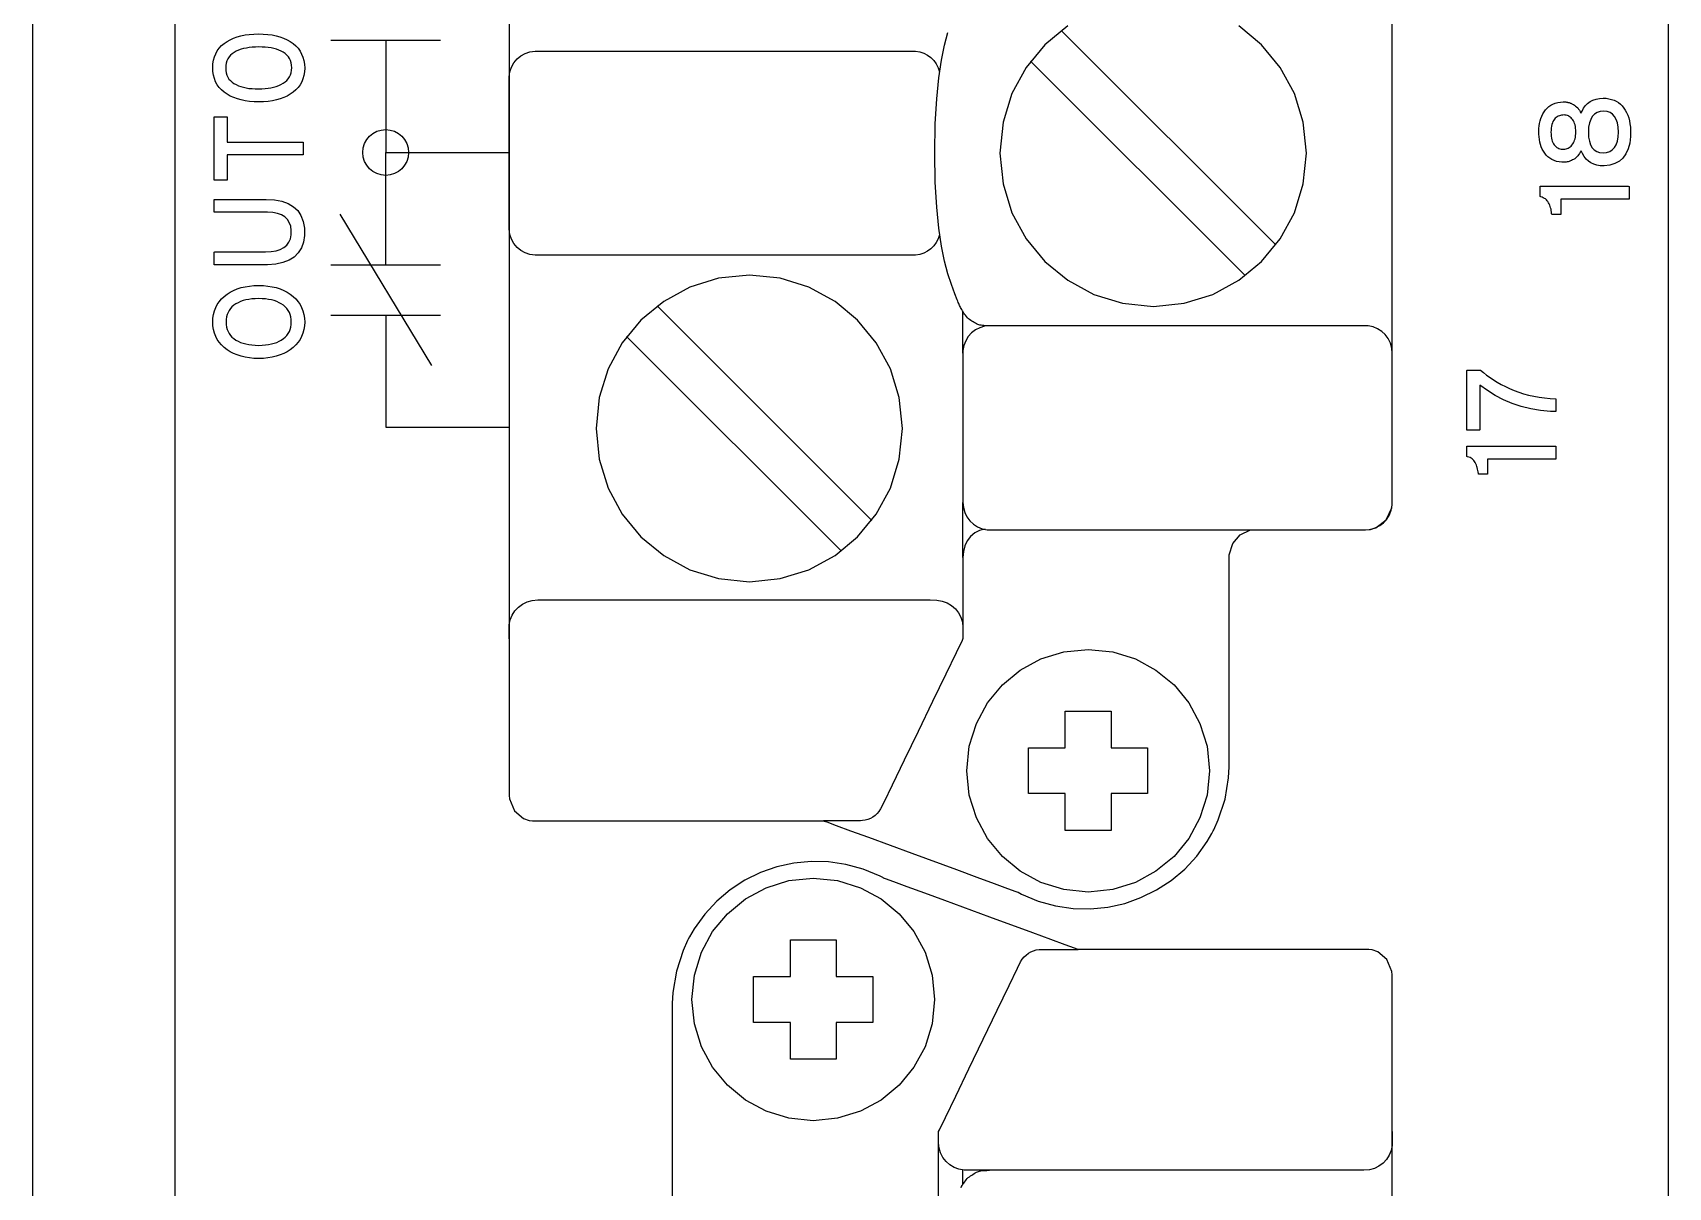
# Model space of a CAD drawing. Extents: x 1 to 47.7, y 0.2 to 33.3.
# Drawn here: x 31.778 to 33.563, y 7.805 to 9.066 of the extents above; entities that cross this region are included whole.
import ezdxf

# ---------------------------------------------------------------- set-up
doc = ezdxf.new("R2010")
doc.units = 0
doc.header["$MEASUREMENT"] = 0
doc.layers.add('4_0_____DWG', color=7, linetype='CONTINUOUS')

msp = doc.modelspace()

# ---------------------------------------------------------------- linework, layer by layer
at = {"layer": '4_0_____DWG'}
for points in [[(31.778, 7.7476), (31.778, 7.9361), (31.778, 8.1261), (31.778, 8.3175), (31.778, 8.5101), (31.778, 8.7039), (31.778, 8.8988), (31.778, 9.0946), (31.778, 9.2914), (31.778, 9.4889), (31.778, 9.6871), (31.778, 10.0852), (31.778, 10.4848), (31.778, 10.8852), (31.778, 11.2856), (31.778, 11.6853), (31.778, 12.0833)], [(31.9334, 7.6015), (31.9334, 8.123), (31.9334, 8.6445), (31.9334, 8.904), (31.9334, 9.1619), (31.9334, 9.4178), (31.9334, 9.6712), (31.9334, 9.9215), (31.9334, 10.0453), (31.9334, 10.1682), (31.9334, 10.2901), (31.9334, 10.4109), (31.9334, 10.5305), (31.9334, 10.6489), (31.9334, 10.7661), (31.9334, 10.8819), (31.9334, 10.9963), (31.9334, 11.1093), (31.9334, 11.2207), (31.9334, 11.3305), (31.9334, 11.4387), (31.9334, 11.5451), (31.9334, 11.6498), (31.9334, 11.7526)], [(33.5634, 11.7526), (33.5634, 11.6498), (33.5634, 11.5451), (33.5634, 11.4387), (33.5634, 11.3305), (33.5634, 11.2207), (33.5634, 11.1093), (33.5634, 10.9963), (33.5634, 10.8819), (33.5634, 10.7661), (33.5634, 10.6489), (33.5634, 10.5305), (33.5634, 10.4109), (33.5634, 10.2901), (33.5634, 10.1682), (33.5634, 10.0453), (33.5634, 9.9215), (33.5634, 9.6712), (33.5634, 9.4178), (33.5634, 9.1619), (33.5634, 8.904), (33.5634, 8.6445), (33.5634, 8.123), (33.5634, 7.6015)], [(32.298, 9.1032), (32.298, 8.9921), (32.298, 8.8868), (32.298, 8.7877), (32.298, 8.6953), (32.298, 8.61), (32.298, 8.5702), (32.298, 8.5323), (32.298, 8.4964), (32.298, 8.4626), (32.298, 8.4309), (32.298, 8.4013), (32.298, 8.374), (32.298, 8.349), (32.298, 8.3263), (32.298, 8.306), (32.298, 8.2882), (32.298, 8.2728), (32.298, 8.2601), (32.298, 8.2499), (32.298, 8.2424), (32.298, 8.2377), (32.298, 8.2352), (32.298, 8.2333), (32.2985, 8.2296), (32.3039, 8.2165), (32.3139, 8.208), (32.3201, 8.206), (32.3234, 8.2056), (32.3276, 8.2056), (32.3332, 8.2056), (32.3411, 8.2056), (32.363, 8.2056), (32.3913, 8.2056), (32.4244, 8.2056), (32.4975, 8.2056), (32.5338, 8.2056), (32.5676, 8.2056), (32.5971, 8.2056), (32.6204, 8.2056), (32.6291, 8.2056), (32.6357, 8.2056), (32.6398, 8.2056), (32.6412, 8.2056), (32.6421, 8.2053), (32.6449, 8.2043), (32.6551, 8.2005), (32.6707, 8.1947), (32.6905, 8.1875), (32.7375, 8.1702), (32.7864, 8.1522), (32.8086, 8.144), (32.8276, 8.137), (32.8422, 8.1317), (32.8513, 8.1283), (32.8533, 8.1276), (32.8536, 8.1275), (32.8573, 8.1256), (32.8757, 8.1179), (32.8945, 8.1127), (32.9136, 8.1099), (32.9327, 8.1095), (32.9516, 8.1113), (32.97, 8.1154), (32.9878, 8.1217), (33.0048, 8.13), (33.0208, 8.1404), (33.0355, 8.1527), (33.0487, 8.167), (33.0602, 8.1831), (33.0653, 8.1918), (33.0666, 8.1944), (33.0673, 8.1957), (33.0722, 8.2066), (33.0796, 8.2291), (33.0835, 8.2525), (33.0841, 8.2644), (33.0841, 8.2683), (33.0841, 8.2765), (33.0841, 8.291), (33.0841, 8.3104), (33.0841, 8.3335), (33.0841, 8.3588), (33.0841, 8.4114), (33.0841, 8.436), (33.0841, 8.4577), (33.0841, 8.4753), (33.0841, 8.4875), (33.0841, 8.4929), (33.0842, 8.4958), (33.088, 8.5082), (33.0961, 8.5177), (33.1075, 8.5232), (33.1097, 8.5232), (33.1157, 8.5232), (33.1249, 8.5232), (33.1366, 8.5232), (33.1932, 8.5232), (33.2063, 8.5232), (33.2175, 8.5232), (33.2261, 8.5232), (33.2315, 8.5232), (33.2373, 8.5235), (33.2443, 8.5255), (33.2554, 8.5341), (33.2615, 8.5471), (33.262, 8.5509), (33.2621, 8.5528), (33.2621, 8.5552), (33.2621, 8.56), (33.2621, 8.5675), (33.2621, 8.5776), (33.2621, 8.5904), (33.2621, 8.6058), (33.2621, 8.6236), (33.2621, 8.6439), (33.2621, 8.6666), (33.2621, 8.6916), (33.2621, 8.7189), (33.2621, 8.7485), (33.2621, 8.7802), (33.2621, 8.814), (33.2621, 8.8499), (33.2621, 8.8878), (33.2621, 8.9276), (33.2621, 9.0129), (33.2621, 9.1054)], [(32.9078, 9.0733), (32.883, 9.0528), (32.8625, 9.0281), (32.847, 8.9997), (32.8373, 8.9683), (32.8339, 8.9346), (32.8373, 8.9008), (32.847, 8.8694), (32.8625, 8.841), (32.883, 8.8162), (32.9078, 8.7957), (32.9362, 8.7803), (32.9676, 8.7705), (33.0013, 8.7671), (33.035, 8.7705), (33.0664, 8.7803), (33.0948, 8.7957), (33.1195, 8.8162), (33.1399, 8.841), (33.1553, 8.8694), (33.165, 8.9008), (33.1684, 8.9346), (33.165, 8.9683), (33.1553, 8.9997), (33.1399, 9.0281), (33.1195, 9.0528), (33.0948, 9.0733)], [(32.1033, 9.0577), (32.2233, 9.0577)], [(32.1633, 9.0577), (32.1633, 8.9352), (32.298, 8.9352)], [(32.8226, 8.746), (32.8211, 8.746), (32.8195, 8.7461), (32.8179, 8.7461), (32.8163, 8.7462), (32.8148, 8.7463), (32.8133, 8.7465), (32.8119, 8.7467), (32.8107, 8.747), (32.8096, 8.7474), (32.8083, 8.748), (32.8071, 8.7487), (32.8058, 8.7495), (32.8045, 8.7503), (32.8033, 8.7511), (32.802, 8.7519), (32.8007, 8.7528), (32.7995, 8.7536), (32.7983, 8.7548), (32.7973, 8.7561), (32.7963, 8.7574), (32.7953, 8.7586), (32.7945, 8.7599), (32.7937, 8.7611), (32.7929, 8.7623), (32.7922, 8.7636), (32.7915, 8.7648), (32.7909, 8.766), (32.7904, 8.7671), (32.7898, 8.7681), (32.7893, 8.7692), (32.7888, 8.7703), (32.7883, 8.7715), (32.7877, 8.7728), (32.7871, 8.7743), (32.7846, 8.7807), (32.7808, 8.7909), (32.777, 8.8027), (32.7733, 8.8165), (32.77, 8.8329), (32.7671, 8.8524), (32.7648, 8.8754), (32.7633, 8.9026), (32.7628, 8.9345), (32.7633, 8.9664), (32.7648, 8.9936), (32.7671, 9.0166), (32.77, 9.0361), (32.7733, 9.0525), (32.777, 9.0663)], [(33.135, 8.8342), (32.9007, 9.0684)], [(32.7679, 8.8454), (32.7664, 8.841), (32.7643, 8.8369), (32.7616, 8.8332), (32.7584, 8.83), (32.7548, 8.8273), (32.7508, 8.8253), (32.7464, 8.8238), (32.7418, 8.8231), (32.7343, 8.823), (32.702, 8.823), (32.648, 8.823), (32.5803, 8.823), (32.5073, 8.823), (32.4373, 8.823), (32.3785, 8.823), (32.3391, 8.823), (32.3264, 8.823), (32.3208, 8.8237), (32.3156, 8.8255), (32.3109, 8.8281), (32.3068, 8.8315), (32.3033, 8.8357), (32.3006, 8.8405), (32.2988, 8.8457), (32.298, 8.8514), (32.298, 8.8563), (32.298, 8.8705), (32.298, 8.8928), (32.298, 8.92), (32.298, 8.9489), (32.298, 8.9761), (32.298, 8.9984), (32.298, 9.0126), (32.298, 9.0176), (32.2988, 9.0232), (32.3006, 9.0285), (32.3033, 9.0332), (32.3068, 9.0374), (32.3109, 9.0408), (32.3156, 9.0434), (32.3208, 9.0452), (32.3264, 9.0459), (32.3391, 9.0459), (32.3785, 9.0459), (32.4373, 9.0459), (32.5073, 9.0459), (32.5803, 9.0459), (32.648, 9.0459), (32.702, 9.0459), (32.7343, 9.0459), (32.7418, 9.0458), (32.7464, 9.0451), (32.7508, 9.0436), (32.7549, 9.0415), (32.7585, 9.0388), (32.7617, 9.0356), (32.7644, 9.0318), (32.7665, 9.0277), (32.7679, 9.0232)], [(33.1016, 8.8007), (32.8673, 9.035)], [(31.9904, 8.9466), (32.0733, 8.9466), (32.0733, 8.9325), (31.9904, 8.9325), (31.9904, 8.905), (31.9761, 8.905), (31.9761, 8.9741), (31.9904, 8.9741), (31.9904, 8.9466)], [(32.1633, 8.8127), (32.1633, 8.9352), (32.298, 8.9352)], [(32.1133, 8.8677), (32.2133, 8.7027)], [(32.1033, 8.8127), (32.2233, 8.8127)], [(32.694, 8.5335), (32.4597, 8.7678)], [(32.1033, 8.7577), (32.2233, 8.7577)], [(32.1633, 8.7577), (32.1633, 8.6352), (32.298, 8.6352)], [(32.7934, 8.716), (32.7934, 8.7616)], [(32.6606, 8.5001), (32.4263, 8.7344)], [(32.7934, 8.5076), (32.7934, 8.5532)], [(32.8176, 8.5238), (32.8116, 8.5224), (32.8063, 8.5198), (32.8018, 8.516), (32.7982, 8.5113), (32.7956, 8.5058), (32.7939, 8.4997), (32.7934, 8.4931), (32.7934, 8.4888), (32.7934, 8.4779), (32.7934, 8.463), (32.7934, 8.4467), (32.7934, 8.4318), (32.7934, 8.4209), (32.7934, 8.4166)], [(32.7934, 8.4931), (32.7934, 8.5076)], [(32.298, 8.4042), (32.298, 8.4047), (32.298, 8.406), (32.298, 8.4078), (32.298, 8.4099), (32.298, 8.4121), (32.298, 8.414), (32.298, 8.4156), (32.298, 8.4165), (32.2981, 8.4195), (32.2992, 8.425), (32.3013, 8.4302), (32.3043, 8.4348), (32.3082, 8.4388), (32.3127, 8.4421), (32.3178, 8.4445), (32.3233, 8.4461), (32.3293, 8.4466), (32.3458, 8.4466), (32.3899, 8.4466), (32.453, 8.4466), (32.5266, 8.4466), (32.6024, 8.4466), (32.6718, 8.4466), (32.7264, 8.4466), (32.7577, 8.4466), (32.7651, 8.4465), (32.7708, 8.4454), (32.7762, 8.4434), (32.781, 8.4405), (32.7852, 8.4369), (32.7886, 8.4325), (32.7912, 8.4277), (32.7928, 8.4223), (32.7934, 8.4166), (32.7934, 8.4161), (32.7934, 8.4149), (32.7934, 8.4131), (32.7934, 8.411), (32.7934, 8.4088), (32.7934, 8.4068), (32.7934, 8.4053), (32.7934, 8.4044), (32.7925, 8.4024), (32.786, 8.3889), (32.7746, 8.3655), (32.7603, 8.3357), (32.7445, 8.3032), (32.7293, 8.2716), (32.7162, 8.2445), (32.7071, 8.2256), (32.7036, 8.2185), (32.7018, 8.2158), (32.6998, 8.2135), (32.6976, 8.2114), (32.6951, 8.2095), (32.6925, 8.208), (32.6897, 8.2069), (32.6868, 8.2061), (32.6837, 8.2057), (32.6818, 8.2056), (32.6788, 8.2056), (32.6736, 8.2056), (32.6671, 8.2056), (32.6599, 8.2056), (32.6529, 8.2056), (32.6469, 8.2056), (32.6428, 8.2056), (32.6412, 8.2056)], [(32.9052, 8.2352), (32.8649, 8.2352), (32.8649, 8.2852), (32.9052, 8.2852), (32.9052, 8.3253), (32.9552, 8.3253), (32.9552, 8.2852), (32.9951, 8.2852), (32.9951, 8.2352), (32.9552, 8.2352), (32.9552, 8.1951), (32.9052, 8.1951), (32.9052, 8.2352)], [(33.2621, 7.7742), (33.2621, 7.808), (33.2621, 7.8397), (33.2621, 7.8692), (33.2621, 7.8966), (33.2621, 7.9216), (33.2621, 7.9443), (33.2621, 7.9646), (33.2621, 7.9824), (33.2621, 7.9978), (33.2621, 8.0105), (33.2621, 8.0207), (33.2621, 8.0282), (33.2621, 8.033), (33.2621, 8.0354), (33.262, 8.0373), (33.2616, 8.041), (33.2562, 8.0541), (33.2462, 8.0626), (33.24, 8.0647), (33.2367, 8.065), (33.2324, 8.065), (33.2269, 8.065), (33.219, 8.065), (33.1971, 8.065), (33.1688, 8.065), (33.1357, 8.065), (33.0627, 8.065), (33.0264, 8.065), (32.9926, 8.065), (32.9632, 8.065), (32.9399, 8.065), (32.9311, 8.065), (32.9246, 8.065), (32.9205, 8.065), (32.9191, 8.065), (32.9181, 8.0653), (32.9154, 8.0664), (32.9051, 8.0701), (32.8895, 8.0759), (32.8698, 8.0831), (32.8228, 8.1004), (32.7738, 8.1184), (32.7517, 8.1266), (32.7326, 8.1336), (32.718, 8.139), (32.709, 8.1423), (32.7069, 8.143), (32.7066, 8.1431), (32.703, 8.145), (32.6846, 8.1527), (32.6657, 8.1579), (32.6466, 8.1607), (32.6276, 8.1612), (32.6087, 8.1593), (32.5902, 8.1552), (32.5724, 8.149), (32.5554, 8.1406), (32.5395, 8.1302), (32.5248, 8.1179), (32.5116, 8.1036), (32.5, 8.0875), (32.495, 8.0788), (32.4936, 8.0762), (32.4929, 8.0749), (32.488, 8.064), (32.4807, 8.0415), (32.4768, 8.0181), (32.4761, 8.0062), (32.4761, 8.0024), (32.4761, 7.9941), (32.4761, 7.9796), (32.4761, 7.9602), (32.4761, 7.9371), (32.4761, 7.9118), (32.4761, 7.8592), (32.4761, 7.8346), (32.4761, 7.8129), (32.4761, 7.7953)], [(32.6051, 7.9855), (32.5648, 7.9855), (32.5648, 8.0354), (32.6051, 8.0354), (32.6051, 8.0756), (32.655, 8.0756), (32.655, 8.0354), (32.695, 8.0354), (32.695, 7.9855), (32.655, 7.9855), (32.655, 7.9453), (32.6051, 7.9453), (32.6051, 7.9855)], [(33.2621, 7.8663), (33.2621, 7.8659), (33.2621, 7.8646), (33.2621, 7.8628), (33.2621, 7.8607), (33.2621, 7.8585), (33.2621, 7.8565), (33.2621, 7.855), (33.2621, 7.8541), (33.262, 7.8511), (33.2609, 7.8455), (33.2588, 7.8404), (33.2558, 7.8358), (33.2521, 7.8318), (33.2476, 7.8285), (33.2426, 7.826), (33.2371, 7.8245), (33.2312, 7.824), (33.2146, 7.824), (33.1705, 7.824), (33.1074, 7.824), (33.0336, 7.824), (32.9577, 7.824), (32.8882, 7.824), (32.8335, 7.824), (32.8021, 7.824), (32.7948, 7.8241), (32.7891, 7.8252), (32.7838, 7.8272), (32.7791, 7.8301), (32.775, 7.8337), (32.7716, 7.838), (32.7691, 7.8429), (32.7674, 7.8483), (32.7669, 7.854), (32.7669, 7.8544), (32.7669, 7.8557), (32.7669, 7.8575), (32.7669, 7.8596), (32.7669, 7.8618), (32.7669, 7.8637), (32.7669, 7.8653), (32.7669, 7.8662), (32.7678, 7.8682), (32.7743, 7.8816), (32.7856, 7.905), (32.7999, 7.9347), (32.8156, 7.9672), (32.8308, 7.9987), (32.8438, 8.0257), (32.8529, 8.0446), (32.8564, 8.0517), (32.8581, 8.0544), (32.8602, 8.0569), (32.8625, 8.059), (32.8649, 8.0609), (32.8676, 8.0625), (32.8704, 8.0637), (32.8734, 8.0645), (32.8765, 8.0649), (32.8785, 8.065), (32.8814, 8.065), (32.8866, 8.065), (32.8932, 8.065), (32.9004, 8.065), (32.9074, 8.065), (32.9133, 8.065), (32.9175, 8.065), (32.9191, 8.065)], [(32.7395, 7.7467), (32.7463, 7.7475), (32.7522, 7.7498), (32.7573, 7.7534), (32.7614, 7.7582), (32.7644, 7.764), (32.7663, 7.7705), (32.7669, 7.7775), (32.7669, 7.7818), (32.7669, 7.7927), (32.7669, 7.8076), (32.7669, 7.8239), (32.7669, 7.8388), (32.7669, 7.8497), (32.7669, 7.854)], [(32.7914, 7.805), (32.792, 7.8062), (32.7927, 7.8074), (32.7935, 7.8087), (32.7943, 7.8099), (32.7952, 7.8111), (32.7961, 7.8124), (32.7971, 7.8137), (32.7981, 7.815), (32.7993, 7.8162), (32.8005, 7.817), (32.8018, 7.8178), (32.8031, 7.8187), (32.8043, 7.8195), (32.8056, 7.8203), (32.8069, 7.8211), (32.8081, 7.8218), (32.8094, 7.8224), (32.8105, 7.8228), (32.8117, 7.8231), (32.8131, 7.8234), (32.8146, 7.8236), (32.8162, 7.8237), (32.8178, 7.8238), (32.8194, 7.8239), (32.8209, 7.824), (32.8224, 7.824)], [(32.7932, 7.8082), (32.7932, 7.824)]]:
    msp.add_lwpolyline(points, dxfattribs=at)
for points in [[(32.0245, 9.0646), (32.0297, 9.0645), (32.0346, 9.0641), (32.0393, 9.0635), (32.0437, 9.0625), (32.0479, 9.0614), (32.0518, 9.0599), (32.0556, 9.0583), (32.059, 9.0563), (32.0623, 9.0541), (32.0651, 9.0516), (32.0677, 9.0489), (32.0698, 9.0459), (32.0715, 9.0427), (32.0729, 9.0392), (32.0739, 9.0355), (32.0746, 9.0316), (32.0749, 9.0274), (32.0746, 9.0232), (32.074, 9.0193), (32.0729, 9.0156), (32.0716, 9.0122), (32.0698, 9.009), (32.0677, 9.0061), (32.0652, 9.0034), (32.0624, 9.0009), (32.0592, 8.9987), (32.0558, 8.9968), (32.0521, 8.9951), (32.0482, 8.9936), (32.044, 8.9925), (32.0396, 8.9916), (32.0349, 8.9909), (32.03, 8.9905), (32.0248, 8.9904), (32.0196, 8.9905), (32.0147, 8.9909), (32.01, 8.9916), (32.0056, 8.9925), (32.0014, 8.9937), (31.9974, 8.9951), (31.9937, 8.9968), (31.9902, 8.9988), (31.987, 9.0011), (31.9841, 9.0035), (31.9816, 9.0063), (31.9795, 9.0092), (31.9777, 9.0124), (31.9764, 9.0159), (31.9754, 9.0196), (31.9748, 9.0235), (31.9746, 9.0276), (31.9748, 9.0318), (31.9754, 9.0358), (31.9764, 9.0395), (31.9778, 9.0429), (31.9795, 9.0461), (31.9816, 9.0491), (31.9841, 9.0518), (31.9869, 9.0542), (31.9901, 9.0564), (31.9935, 9.0583), (31.9972, 9.06), (32.0011, 9.0614), (32.0053, 9.0626), (32.0098, 9.0635), (32.0144, 9.0641), (32.0194, 9.0645)], [(32.0248, 9.0504), (32.0212, 9.0503), (32.0177, 9.0501), (32.0144, 9.0497), (32.0112, 9.0492), (32.0082, 9.0486), (32.0054, 9.0478), (32.0027, 9.0468), (32.0001, 9.0457), (31.9978, 9.0445), (31.9957, 9.043), (31.9938, 9.0414), (31.9923, 9.0395), (31.991, 9.0375), (31.99, 9.0352), (31.9893, 9.0328), (31.9888, 9.0302), (31.9887, 9.0274), (31.9888, 9.0246), (31.9893, 9.022), (31.99, 9.0196), (31.991, 9.0174), (31.9922, 9.0154), (31.9938, 9.0136), (31.9956, 9.012), (31.9976, 9.0105), (32, 9.0093), (32.0025, 9.0081), (32.0051, 9.0072), (32.008, 9.0064), (32.0109, 9.0057), (32.0141, 9.0052), (32.0174, 9.0049), (32.0209, 9.0047), (32.0245, 9.0046), (32.0281, 9.0047), (32.0316, 9.0049), (32.0349, 9.0053), (32.038, 9.0058), (32.041, 9.0065), (32.0438, 9.0074), (32.0465, 9.0084), (32.049, 9.0095), (32.0514, 9.0108), (32.0535, 9.0122), (32.0554, 9.0139), (32.057, 9.0157), (32.0583, 9.0177), (32.0594, 9.0199), (32.0601, 9.0223), (32.0606, 9.0249), (32.0608, 9.0276), (32.0606, 9.0305), (32.0601, 9.0331), (32.0594, 9.0355), (32.0584, 9.0377), (32.0571, 9.0397), (32.0555, 9.0416), (32.0536, 9.0432), (32.0515, 9.0446), (32.0491, 9.0459), (32.0466, 9.0469), (32.044, 9.0478), (32.0412, 9.0486), (32.0382, 9.0493), (32.0351, 9.0498), (32.0318, 9.0501), (32.0284, 9.0503)], [(33.4925, 8.9944), (33.4957, 8.9943), (33.4987, 8.9939), (33.5016, 8.9932), (33.5043, 8.9923), (33.5067, 8.9911), (33.5091, 8.9896), (33.5112, 8.9879), (33.5131, 8.986), (33.5149, 8.9837), (33.5165, 8.9813), (33.5179, 8.9787), (33.5192, 8.9759), (33.5202, 8.9729), (33.521, 8.9697), (33.5216, 8.9663), (33.5221, 8.9627), (33.5223, 8.9589), (33.5222, 8.9526), (33.5213, 8.9454), (33.5196, 8.939), (33.5171, 8.9336), (33.5139, 8.9291), (33.51, 8.9256), (33.5052, 8.923), (33.4997, 8.9213), (33.4934, 8.9205), (33.489, 8.9207), (33.4854, 8.9213), (33.482, 8.9223), (33.4789, 8.9238), (33.4762, 8.9257), (33.4737, 8.928), (33.4715, 8.9308), (33.4697, 8.9341), (33.4682, 8.9369), (33.4673, 8.9354), (33.4665, 8.9339), (33.4655, 8.9326), (33.4646, 8.9314), (33.4635, 8.9303), (33.4624, 8.9293), (33.4613, 8.9284), (33.4601, 8.9277), (33.4589, 8.927), (33.4577, 8.9264), (33.4565, 8.9259), (33.4553, 8.9255), (33.4542, 8.9251), (33.4531, 8.9248), (33.452, 8.9247), (33.4509, 8.9245), (33.4498, 8.9245), (33.4472, 8.9246), (33.4442, 8.9249), (33.4414, 8.9255), (33.4388, 8.9264), (33.4364, 8.9275), (33.4341, 8.9288), (33.4321, 8.9304), (33.4302, 8.9323), (33.4285, 8.9344), (33.4271, 8.9365), (33.4259, 8.9389), (33.4248, 8.9413), (33.4239, 8.9438), (33.4232, 8.9465), (33.4227, 8.9493), (33.4223, 8.9523), (33.4221, 8.9553), (33.422, 8.9585), (33.4222, 8.9614), (33.4225, 8.9643), (33.423, 8.967), (33.4236, 8.9697), (33.4244, 8.9723), (33.4254, 8.9748), (33.4266, 8.9772), (33.4279, 8.9795), (33.4294, 8.9817), (33.4311, 8.9836), (33.4331, 8.9853), (33.4352, 8.9868), (33.4375, 8.988), (33.44, 8.989), (33.4427, 8.9897), (33.4457, 8.9902), (33.4488, 8.9904), (33.4497, 8.9904), (33.4502, 8.9904), (33.4507, 8.9904), (33.4512, 8.9903), (33.4517, 8.9903), (33.4523, 8.9902), (33.4528, 8.9901), (33.4534, 8.99), (33.4539, 8.9899), (33.4546, 8.9897), (33.4552, 8.9896), (33.4558, 8.9894), (33.4564, 8.9891), (33.457, 8.9889), (33.4577, 8.9886), (33.4583, 8.9884), (33.4589, 8.988), (33.4598, 8.9876), (33.4611, 8.9868), (33.4623, 8.9859), (33.4634, 8.9849), (33.4645, 8.9838), (33.4655, 8.9826), (33.4664, 8.9812), (33.4673, 8.9798), (33.4681, 8.9782), (33.4693, 8.9803), (33.471, 8.9836), (33.473, 8.9864), (33.4754, 8.9888), (33.4781, 8.9907), (33.4812, 8.9923), (33.4846, 8.9934), (33.4884, 8.9941)], [(33.4496, 8.9762), (33.4483, 8.9761), (33.447, 8.976), (33.4457, 8.9757), (33.4445, 8.9753), (33.4433, 8.9747), (33.4422, 8.9741), (33.4411, 8.9733), (33.4401, 8.9725), (33.4391, 8.9715), (33.4383, 8.9703), (33.4375, 8.9689), (33.4369, 8.9674), (33.4363, 8.9657), (33.4359, 8.9638), (33.4356, 8.9618), (33.4354, 8.9597), (33.4353, 8.9573), (33.4354, 8.955), (33.4356, 8.9529), (33.4359, 8.9509), (33.4363, 8.9491), (33.4368, 8.9475), (33.4374, 8.946), (33.4381, 8.9446), (33.4389, 8.9435), (33.4398, 8.9425), (33.4408, 8.9416), (33.4418, 8.9408), (33.4429, 8.9401), (33.444, 8.9396), (33.4452, 8.9392), (33.4464, 8.9389), (33.4477, 8.9388), (33.4491, 8.9387), (33.4505, 8.9388), (33.4518, 8.939), (33.453, 8.9394), (33.4542, 8.9399), (33.4554, 8.9405), (33.4564, 8.9413), (33.4574, 8.9422), (33.4583, 8.9433), (33.4592, 8.9445), (33.46, 8.9458), (33.4607, 8.9471), (33.4612, 8.9486), (33.4617, 8.9502), (33.4621, 8.9519), (33.4623, 8.9537), (33.4625, 8.9556), (33.4625, 8.9576), (33.4625, 8.9597), (33.4623, 8.9617), (33.462, 8.9635), (33.4617, 8.9652), (33.4612, 8.9668), (33.4606, 8.9683), (33.4599, 8.9697), (33.4591, 8.9709), (33.4582, 8.972), (33.4573, 8.973), (33.4564, 8.9738), (33.4554, 8.9745), (33.4544, 8.9751), (33.4533, 8.9756), (33.4521, 8.9759), (33.4509, 8.9761)], [(33.4929, 8.9802), (33.489, 8.9799), (33.4857, 8.9788), (33.4829, 8.977), (33.4805, 8.9745), (33.4787, 8.9713), (33.4774, 8.9674), (33.4765, 8.9627), (33.4762, 8.9573), (33.4765, 8.952), (33.4773, 8.9474), (33.4786, 8.9436), (33.4804, 8.9404), (33.4826, 8.9379), (33.4853, 8.9362), (33.4885, 8.9351), (33.4922, 8.9347), (33.4961, 8.9352), (33.4995, 8.9363), (33.5023, 8.9381), (33.5047, 8.9406), (33.5066, 8.9437), (33.5079, 8.9476), (33.5087, 8.9522), (33.509, 8.9575), (33.5087, 8.9628), (33.5079, 8.9674), (33.5066, 8.9713), (33.5048, 8.9745), (33.5025, 8.977), (33.4998, 8.9788), (33.4966, 8.9798)], [(32.1633, 8.9602), (32.1683, 8.9597), (32.173, 8.9583), (32.1773, 8.9559), (32.181, 8.9529), (32.184, 8.9492), (32.1863, 8.9449), (32.1878, 8.9403), (32.1883, 8.9352), (32.1878, 8.9302), (32.1863, 8.9255), (32.184, 8.9212), (32.181, 8.9175), (32.1773, 8.9145), (32.173, 8.9122), (32.1683, 8.9107), (32.1633, 8.9102), (32.1583, 8.9107), (32.1536, 8.9122), (32.1493, 8.9145), (32.1456, 8.9175), (32.1426, 8.9212), (32.1403, 8.9255), (32.1388, 8.9302), (32.1383, 8.9352), (32.1388, 8.9403), (32.1403, 8.9449), (32.1426, 8.9492), (32.1456, 8.9529), (32.1493, 8.9559), (32.1536, 8.9583), (32.1583, 8.9597)], [(33.5208, 8.8842), (33.5179, 8.8842), (33.5103, 8.8842), (33.4995, 8.8842), (33.4868, 8.8842), (33.4738, 8.8842), (33.4618, 8.8842), (33.4524, 8.8842), (33.447, 8.8842), (33.4462, 8.8841), (33.4462, 8.8828), (33.4462, 8.8807), (33.4462, 8.8781), (33.4462, 8.8751), (33.4462, 8.8723), (33.4462, 8.8699), (33.4462, 8.8682), (33.4462, 8.8675), (33.4459, 8.8675), (33.4448, 8.8675), (33.4434, 8.8675), (33.4417, 8.8675), (33.4399, 8.8675), (33.4383, 8.8675), (33.437, 8.8675), (33.4363, 8.8675), (33.4361, 8.8684), (33.4359, 8.8701), (33.4357, 8.8717), (33.4354, 8.8733), (33.435, 8.8748), (33.4345, 8.8763), (33.434, 8.8777), (33.4334, 8.879), (33.4328, 8.8803), (33.432, 8.8815), (33.4312, 8.8825), (33.4303, 8.8835), (33.4293, 8.8844), (33.4282, 8.8851), (33.427, 8.8858), (33.4257, 8.8863), (33.4243, 8.8867), (33.4236, 8.887), (33.4236, 8.8879), (33.4236, 8.8893), (33.4236, 8.8911), (33.4236, 8.8931), (33.4236, 8.8951), (33.4236, 8.8967), (33.4236, 8.8979), (33.4236, 8.8983), (33.4273, 8.8983), (33.4372, 8.8983), (33.4514, 8.8983), (33.4679, 8.8983), (33.4849, 8.8983), (33.5005, 8.8983), (33.5128, 8.8983), (33.5198, 8.8983), (33.5208, 8.8982), (33.5208, 8.8972), (33.5208, 8.8954), (33.5208, 8.8931), (33.5208, 8.8907), (33.5208, 8.8883), (33.5208, 8.8862), (33.5208, 8.8848)], [(32.0328, 8.884), (32.0419, 8.8835), (32.0499, 8.882), (32.0568, 8.8795), (32.0626, 8.876), (32.0673, 8.8717), (32.0708, 8.8663), (32.0733, 8.86), (32.0746, 8.8527), (32.0747, 8.8447), (32.0736, 8.8373), (32.0713, 8.8309), (32.0679, 8.8255), (32.0635, 8.821), (32.0579, 8.8175), (32.0511, 8.8149), (32.0433, 8.8132), (32.0344, 8.8125), (32.0311, 8.8125), (32.0261, 8.8125), (32.0184, 8.8125), (32.0092, 8.8125), (31.9994, 8.8125), (31.9901, 8.8125), (31.9825, 8.8125), (31.9775, 8.8125), (31.9761, 8.8125), (31.9761, 8.8132), (31.9761, 8.8148), (31.9761, 8.8169), (31.9761, 8.8193), (31.9761, 8.8217), (31.9761, 8.8239), (31.9761, 8.8256), (31.9761, 8.8265), (31.9769, 8.8266), (31.9812, 8.8266), (31.9884, 8.8266), (31.9973, 8.8266), (32.007, 8.8266), (32.0164, 8.8266), (32.0244, 8.8266), (32.03, 8.8266), (32.0321, 8.8266), (32.0383, 8.8269), (32.0437, 8.8278), (32.0483, 8.8292), (32.0522, 8.8313), (32.0553, 8.8339), (32.0577, 8.8371), (32.0593, 8.8409), (32.0602, 8.8452), (32.0603, 8.8501), (32.0596, 8.8547), (32.0581, 8.8587), (32.056, 8.862), (32.0531, 8.8648), (32.0495, 8.867), (32.0452, 8.8686), (32.0401, 8.8696), (32.0343, 8.8699), (32.0317, 8.8699), (32.0266, 8.8699), (32.0189, 8.8699), (32.0095, 8.8699), (31.9996, 8.8699), (31.9903, 8.8699), (31.9826, 8.8699), (31.9775, 8.8699), (31.9761, 8.87), (31.9761, 8.8707), (31.9761, 8.8722), (31.9761, 8.8743), (31.9761, 8.8767), (31.9761, 8.8792), (31.9761, 8.8814), (31.9761, 8.883), (31.9761, 8.8839), (31.9769, 8.884), (31.9813, 8.884), (31.9885, 8.884), (31.9976, 8.884), (32.0074, 8.884), (32.0169, 8.884), (32.025, 8.884), (32.0307, 8.884)], [(32.0247, 8.79), (32.0298, 8.7898), (32.0348, 8.7893), (32.0394, 8.7886), (32.0439, 8.7876), (32.048, 8.7862), (32.052, 8.7846), (32.0556, 8.7827), (32.0591, 8.7805), (32.0623, 8.778), (32.0651, 8.7753), (32.0677, 8.7723), (32.0698, 8.7692), (32.0715, 8.7658), (32.0729, 8.7622), (32.0739, 8.7583), (32.0746, 8.7543), (32.0749, 8.75), (32.0746, 8.7458), (32.0739, 8.7418), (32.0729, 8.738), (32.0715, 8.7344), (32.0698, 8.7311), (32.0677, 8.728), (32.0651, 8.7251), (32.0623, 8.7224), (32.0591, 8.7199), (32.0556, 8.7177), (32.052, 8.7157), (32.048, 8.7141), (32.0439, 8.7127), (32.0394, 8.7116), (32.0348, 8.7109), (32.0298, 8.7104), (32.0247, 8.7102), (32.0195, 8.7104), (32.0146, 8.7109), (32.0099, 8.7116), (32.0054, 8.7127), (32.0012, 8.7141), (31.9973, 8.7157), (31.9936, 8.7177), (31.9901, 8.7199), (31.9869, 8.7224), (31.9841, 8.7251), (31.9816, 8.728), (31.9795, 8.7311), (31.9778, 8.7344), (31.9764, 8.738), (31.9754, 8.7418), (31.9748, 8.7458), (31.9746, 8.75), (31.9748, 8.7543), (31.9754, 8.7583), (31.9764, 8.7622), (31.9778, 8.7658), (31.9795, 8.7692), (31.9816, 8.7723), (31.9841, 8.7753), (31.9869, 8.778), (31.9901, 8.7805), (31.9936, 8.7827), (31.9973, 8.7846), (32.0012, 8.7862), (32.0054, 8.7876), (32.0099, 8.7886), (32.0146, 8.7893), (32.0195, 8.7898)], [(32.5603, 8.4665), (32.594, 8.4699), (32.6254, 8.4797), (32.6538, 8.4951), (32.6785, 8.5155), (32.6989, 8.5403), (32.7143, 8.5687), (32.724, 8.6002), (32.7274, 8.6339), (32.724, 8.6676), (32.7143, 8.699), (32.6989, 8.7274), (32.6785, 8.7522), (32.6538, 8.7726), (32.6254, 8.788), (32.594, 8.7978), (32.5603, 8.8012), (32.5266, 8.7978), (32.4952, 8.788), (32.4668, 8.7726), (32.442, 8.7522), (32.4215, 8.7274), (32.406, 8.699), (32.3963, 8.6676), (32.3929, 8.6339), (32.3963, 8.6002), (32.406, 8.5687), (32.4215, 8.5403), (32.442, 8.5155), (32.4668, 8.4951), (32.4952, 8.4797), (32.5266, 8.4699)], [(32.0247, 8.7756), (32.0209, 8.7755), (32.0172, 8.7753), (32.0138, 8.7748), (32.0106, 8.7742), (32.0076, 8.7734), (32.0047, 8.7724), (32.0021, 8.7712), (31.9997, 8.7699), (31.9974, 8.7684), (31.9955, 8.7667), (31.9938, 8.7648), (31.9924, 8.7628), (31.9912, 8.7606), (31.9903, 8.7582), (31.9896, 8.7556), (31.9892, 8.7529), (31.9891, 8.75), (31.9892, 8.7472), (31.9896, 8.7445), (31.9903, 8.742), (31.9912, 8.7397), (31.9924, 8.7375), (31.9938, 8.7355), (31.9955, 8.7337), (31.9974, 8.732), (31.9997, 8.7304), (32.0021, 8.7291), (32.0047, 8.7279), (32.0076, 8.7269), (32.0106, 8.7261), (32.0138, 8.7254), (32.0172, 8.725), (32.0209, 8.7247), (32.0247, 8.7246), (32.0284, 8.7247), (32.032, 8.725), (32.0354, 8.7254), (32.0386, 8.7261), (32.0416, 8.7269), (32.0444, 8.7279), (32.047, 8.7291), (32.0494, 8.7304), (32.0517, 8.732), (32.0537, 8.7337), (32.0555, 8.7355), (32.057, 8.7375), (32.0582, 8.7397), (32.0591, 8.742), (32.0598, 8.7445), (32.0602, 8.7472), (32.0603, 8.75), (32.0602, 8.7529), (32.0598, 8.7556), (32.0591, 8.7582), (32.0582, 8.7606), (32.057, 8.7628), (32.0555, 8.7648), (32.0537, 8.7667), (32.0517, 8.7684), (32.0494, 8.7699), (32.047, 8.7712), (32.0444, 8.7724), (32.0416, 8.7734), (32.0386, 8.7742), (32.0354, 8.7748), (32.032, 8.7753), (32.0284, 8.7755)], [(32.8226, 8.746), (32.817, 8.7455), (32.8118, 8.7439), (32.8071, 8.7415), (32.8029, 8.7382), (32.7993, 8.7342), (32.7965, 8.7296), (32.7945, 8.7245), (32.7935, 8.7189), (32.7934, 8.7144), (32.7934, 8.7026), (32.7934, 8.6821), (32.7934, 8.6559), (32.7934, 8.6274), (32.7934, 8.5997), (32.7934, 8.576), (32.7934, 8.5594), (32.7934, 8.5532), (32.7939, 8.5475), (32.7954, 8.5421), (32.7978, 8.5373), (32.801, 8.533), (32.8049, 8.5293), (32.8094, 8.5264), (32.8144, 8.5244), (32.8198, 8.5233), (32.8267, 8.5232), (32.8564, 8.5232), (32.9082, 8.5232), (32.974, 8.5232), (33.0458, 8.5232), (33.1156, 8.5232), (33.1754, 8.5232), (33.2172, 8.5232), (33.2329, 8.5232), (33.2384, 8.5237), (33.2436, 8.5253), (33.2484, 8.5278), (33.2526, 8.531), (33.2562, 8.535), (33.259, 8.5396), (33.261, 8.5448), (33.262, 8.5503), (33.2621, 8.5548), (33.2621, 8.5666), (33.2621, 8.5872), (33.2621, 8.6133), (33.2621, 8.6418), (33.2621, 8.6695), (33.2621, 8.6932), (33.2621, 8.7098), (33.2621, 8.716), (33.2616, 8.7217), (33.2601, 8.7271), (33.2577, 8.732), (33.2545, 8.7363), (33.2506, 8.7399), (33.2461, 8.7428), (33.2411, 8.7448), (33.2357, 8.7459), (33.2288, 8.746), (33.1991, 8.746), (33.1473, 8.746), (33.0815, 8.746), (33.0097, 8.746), (32.9399, 8.746), (32.8801, 8.746), (32.8383, 8.746)], [(33.3583, 8.6977), (33.3616, 8.6948), (33.3651, 8.6921), (33.3688, 8.6894), (33.3727, 8.6868), (33.3768, 8.6843), (33.3811, 8.682), (33.3856, 8.6797), (33.3902, 8.6775), (33.3951, 8.6754), (33.4002, 8.6735), (33.4055, 8.6718), (33.4109, 8.6704), (33.4165, 8.6691), (33.4223, 8.6681), (33.4283, 8.6673), (33.4344, 8.6667), (33.4407, 8.6664), (33.4407, 8.6658), (33.4407, 8.6644), (33.4407, 8.6623), (33.4407, 8.6599), (33.4407, 8.6574), (33.4407, 8.6551), (33.4407, 8.6533), (33.4407, 8.6523), (33.435, 8.6524), (33.4239, 8.6535), (33.4132, 8.6554), (33.4029, 8.6579), (33.393, 8.6612), (33.3835, 8.6651), (33.3745, 8.6698), (33.3659, 8.6752), (33.3577, 8.6813), (33.3577, 8.6794), (33.3577, 8.6744), (33.3577, 8.6672), (33.3577, 8.6588), (33.3577, 8.6501), (33.3577, 8.6422), (33.3577, 8.636), (33.3577, 8.6324), (33.3575, 8.6319), (33.3565, 8.6319), (33.3547, 8.6319), (33.3524, 8.6319), (33.35, 8.6319), (33.3476, 8.6319), (33.3455, 8.6319), (33.3441, 8.6319), (33.3435, 8.6319), (33.3435, 8.6345), (33.3435, 8.6412), (33.3435, 8.6507), (33.3435, 8.6619), (33.3435, 8.6734), (33.3435, 8.684), (33.3435, 8.6923), (33.3435, 8.6971), (33.3437, 8.6977), (33.3448, 8.6977), (33.3466, 8.6977), (33.349, 8.6977), (33.3516, 8.6977), (33.3541, 8.6977), (33.3562, 8.6977), (33.3577, 8.6977)], [(33.4407, 8.6005), (33.4379, 8.6005), (33.4303, 8.6005), (33.4194, 8.6005), (33.4067, 8.6005), (33.3937, 8.6005), (33.3817, 8.6005), (33.3723, 8.6005), (33.3669, 8.6005), (33.3662, 8.6003), (33.3662, 8.5991), (33.3662, 8.597), (33.3662, 8.5943), (33.3662, 8.5914), (33.3662, 8.5886), (33.3662, 8.5861), (33.3662, 8.5844), (33.3662, 8.5838), (33.3658, 8.5838), (33.3648, 8.5838), (33.3633, 8.5838), (33.3616, 8.5838), (33.3599, 8.5838), (33.3583, 8.5838), (33.357, 8.5838), (33.3563, 8.5838), (33.3561, 8.5847), (33.3559, 8.5864), (33.3556, 8.588), (33.3553, 8.5896), (33.3549, 8.5911), (33.3545, 8.5925), (33.3539, 8.5939), (33.3534, 8.5953), (33.3527, 8.5966), (33.352, 8.5977), (33.3512, 8.5988), (33.3503, 8.5998), (33.3493, 8.6007), (33.3482, 8.6014), (33.347, 8.6021), (33.3457, 8.6026), (33.3443, 8.603), (33.3435, 8.6033), (33.3435, 8.6041), (33.3435, 8.6056), (33.3435, 8.6074), (33.3435, 8.6094), (33.3435, 8.6114), (33.3435, 8.613), (33.3435, 8.6142), (33.3435, 8.6146), (33.3473, 8.6146), (33.3572, 8.6146), (33.3713, 8.6146), (33.3879, 8.6146), (33.4049, 8.6146), (33.4205, 8.6146), (33.4327, 8.6146), (33.4398, 8.6146), (33.4407, 8.6145), (33.4407, 8.6134), (33.4407, 8.6117), (33.4407, 8.6094), (33.4407, 8.6069), (33.4407, 8.6045), (33.4407, 8.6025), (33.4407, 8.601)], [(32.9302, 8.3927), (32.9569, 8.39), (32.9817, 8.3822), (33.0042, 8.37), (33.0239, 8.3539), (33.04, 8.3343), (33.0522, 8.3118), (33.06, 8.2869), (33.0627, 8.2602), (33.06, 8.2335), (33.0522, 8.2086), (33.04, 8.1861), (33.0239, 8.1665), (33.0042, 8.1504), (32.9817, 8.1381), (32.9569, 8.1304), (32.9302, 8.1277), (32.9035, 8.1304), (32.8786, 8.1381), (32.8561, 8.1504), (32.8365, 8.1665), (32.8203, 8.1861), (32.8081, 8.2086), (32.8004, 8.2335), (32.7977, 8.2602), (32.8004, 8.2869), (32.8081, 8.3118), (32.8203, 8.3343), (32.8365, 8.3539), (32.8561, 8.37), (32.8786, 8.3822), (32.9035, 8.39)], [(32.6301, 8.1429), (32.6567, 8.1402), (32.6816, 8.1325), (32.7041, 8.1203), (32.7237, 8.1041), (32.7399, 8.0845), (32.7521, 8.062), (32.7598, 8.0371), (32.7625, 8.0104), (32.7598, 7.9837), (32.7521, 7.9589), (32.7399, 7.9364), (32.7237, 7.9168), (32.7041, 7.9006), (32.6816, 7.8884), (32.6567, 7.8807), (32.6301, 7.878), (32.6034, 7.8807), (32.5785, 7.8884), (32.556, 7.9006), (32.5364, 7.9168), (32.5202, 7.9364), (32.508, 7.9589), (32.5003, 7.9837), (32.4976, 8.0104), (32.5003, 8.0371), (32.508, 8.062), (32.5202, 8.0845), (32.5364, 8.1041), (32.556, 8.1203), (32.5785, 8.1325), (32.6034, 8.1402)]]:
    msp.add_lwpolyline(points, close=True, dxfattribs=at)

doc.saveas('drawing.dxf')
